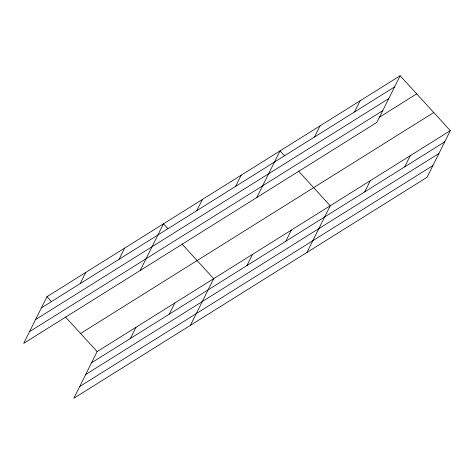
<?xml version="1.0" encoding="UTF-8"?>
<svg xmlns="http://www.w3.org/2000/svg" width="474" height="474" viewBox="0 0 474 474"><rect width="100%" height="100%" fill="white"/><g stroke="black" fill="none" stroke-linecap="round" stroke-linejoin="round"><path stroke-width="0.71" d="M400.127 75.757L46.956 296.712L23.7 343.354L376.871 122.405L400.127 75.757L450.3 130.646L427.044 177.288L73.873 398.243L97.129 351.595L450.3 130.646M80.23 283.582L85.806 272.408M119.081 259.278L124.656 248.103M140.245 270.441L163.5 223.799L167.885 228.592M130.409 338.466L135.979 327.291M196.781 210.669L202.351 199.489M169.254 314.161L174.829 302.987M235.625 186.365L241.201 175.184M190.418 325.33L213.679 278.682L182.01 244.039M256.789 197.528L280.051 150.88L284.43 155.679M246.954 265.553L252.524 254.378M314.505 137.016L320.074 125.841M285.804 241.248L291.374 230.074M354.528 111.977L360.098 100.802M306.968 252.411L330.224 205.769L298.555 171.126M364.678 191.905L370.247 180.73M404.701 166.86L410.277 155.685M41.386 307.887L394.552 86.932M35.55 319.589L388.716 98.639M29.536 331.652L382.708 110.697M379.159 117.345L416.682 93.87M80.574 333.483L433.74 112.534M91.559 362.77L444.731 141.821M85.723 374.478L438.894 153.523M79.709 386.535L432.881 165.586M46.956 296.712L51.34 301.505M65.465 316.958L97.129 351.595"/></g></svg>
